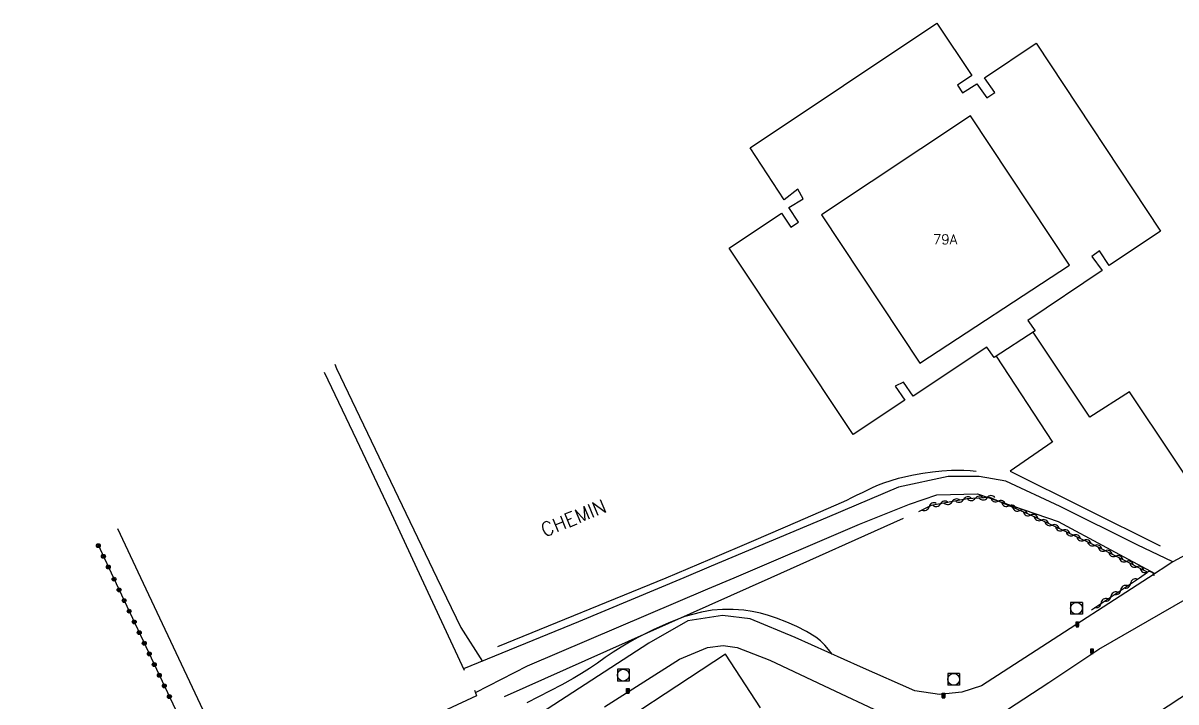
# Model space of a CAD drawing. Header units: millimetres. Extents: x 146000 to 146945, y 144000 to 145000.
# Drawn here: x 146650.3 to 146796.8, y 144155.2 to 144241.5 of the extents above; entities that cross this region are included whole.
import ezdxf
from ezdxf.enums import TextEntityAlignment as Align

# ---------------------------------------------------------------- set-up
doc = ezdxf.new("R2010")
doc.units = ezdxf.units.MM
doc.layers.get('0').update_dxf_attribs({"linetype": 'CONTINUOUS'})
for name, color, linetype in [('W0017', 7, 'CONTINUOUS'), ('W0101', 7, 'CONTINUOUS'), ('W0104', 1, 'CONTINUOUS'), ('W0211', 2, 'CONTINUOUS'), ('W0300', 7, 'CONTINUOUS'), ('W0310', 3, 'CONTINUOUS'), ('W0323', 7, 'CONTINUOUS'), ('W0330', 7, 'CONTINUOUS'), ('W0333', 7, 'CONTINUOUS'), ('W0401', 7, 'CONTINUOUS'), ('W0420', 7, 'CONTINUOUS'), ('W0989', 7, 'CONTINUOUS'), ('W0991', 7, 'CONTINUOUS')]:
    doc.layers.add(name, color=color, linetype=linetype)
doc.styles.get("Standard").update_dxf_attribs({"font": 'romans.shx', "width": 0.85})

# ---------------------------------------------------------------- blocks, each defined once
blk = doc.blocks.new('T401')
for p, q in [((-0.3, 0.3), (0, 0.3)), ((-0.3, -0.25), (-0.3, 0.3)), ((-0.3, 0.15), (0, 0.15)), ((-0.3, 0), (0, 0)), ((0, 0.3), (0, -0.25)), ((-0.3, -0.15), (0, -0.15)), ((-0.3, -0.25), (-0.3, -0.3)), ((-0.3, -0.3), (0, -0.3)), ((0, -0.3), (0, -0.25))]:
    blk.add_line(p, q)
blk = doc.blocks.new('T420')
for p, q in [((0.75, 0.75), (-0.75, 0.75)), ((-0.75, 0.75), (-0.75, -0.75)), ((0.75, 0.75), (0.75, -0.75)), ((0.75, -0.75), (-0.75, -0.75))]:
    blk.add_line(p, q)
blk.add_ellipse((0, 0), major_axis=(-0.53, 0.53), ratio=1, start_param=3.926991, end_param=10.210176)
blk = doc.blocks.new('t323o')
at = {"color": 0, "linetype": 'Continuous'}
for radius in [0.25, 0.15]:
    blk.add_circle((0, 0), radius, dxfattribs=at)
blk = doc.blocks.new('t310o')
at = {"color": 0, "linetype": 'Continuous'}
for centre, start, end in [((-0.5, 0.38), 216.8699, 323.1304), ((0.5, -0.37), 36.8699, 143.1303)]:
    blk.add_arc(centre, 0.625, start, end, dxfattribs=at)

msp = doc.modelspace()

# ---------------------------------------------------------------- linework, layer by layer
at = {"layer": 'W0017'}
for points in [[(146823.41, 144186.78), (146808.87, 144179.69), (146796.45, 144173), (146793.36, 144171)], [(146796.45, 144173), (146791.92, 144175.16), (146782.11, 144180.05), (146775.23, 144183.28), (146771.83, 144183.86), (146767.88, 144183.86), (146761.56, 144182.51), (146752.52, 144178.67), (146737.75, 144172.45), (146734.29, 144171)], [(146740.7, 144171), (146756.6, 144177.79), (146762.99, 144180.35), (146766.43, 144181.55), (146771.62, 144181.66), (146781.86, 144178.14), (146794.17, 144171.52)], [(146734.29, 144171), (146720.88, 144165.38), (146706.28, 144159.41)], [(146707.79, 144156.39), (146714.4, 144159.81), (146737.35, 144169.57), (146740.7, 144171)], [(146793.36, 144171), (146779.08, 144161.76), (146772.12, 144157.26), (146769.65, 144156.45), (146766.78, 144156.15), (146763.64, 144156.63), (146756.76, 144159.67), (146748.43, 144163.39), (146742.73, 144165.76), (146739.2, 144166.21), (146734.78, 144165.51), (146729.84, 144162.69), (146715.36, 144153.28)], [(146775.42, 144154.22), (146780.7, 144157.67), (146787.05, 144161.93), (146802.8, 144171)], [(146724.21, 144154.58), (146733.73, 144160.64), (146737.3, 144162.11), (146739.28, 144162.37), (146741.09, 144162.11), (146745.21, 144160.53), (146752.84, 144156.9), (146759.15, 144153.95)]]:
    msp.add_lwpolyline(points, dxfattribs=at)
at = {"layer": 'W0101'}
msp.add_lwpolyline([(146783.31, 144210.72), (146770.71, 144229.74), (146751.8, 144217.12), (146764.27, 144198.27)], close=True, dxfattribs=at)
for points in [[(146744.02, 144154.47), (146739.59, 144161.26), (146684.28, 144124.89), (146688.7, 144118.15)], [(146811.42, 144146.35), (146802.88, 144159.29), (146794.52, 144153.77), (146799.59, 144145.95), (146774.77, 144129.64)]]:
    msp.add_lwpolyline(points, dxfattribs=at)
at = {"layer": 'W0104'}
msp.add_lwpolyline([(146794.89, 144215.05), (146788.35, 144210.71), (146787.15, 144212.57), (146786.14, 144211.83), (146787.45, 144210.05), (146778.04, 144203.7), (146778.94, 144202.39), (146773.75, 144198.99), (146772.82, 144200.32), (146763.46, 144194.06), (146762.23, 144195.88), (146761.17, 144195.36), (146762.4, 144193.58), (146755.82, 144189.21), (146740.05, 144212.89), (146746.71, 144217.35), (146747.9, 144215.55), (146748.85, 144216.19), (146747.62, 144218.06), (146749.47, 144219.15), (146748.78, 144220.39), (146747.04, 144219.06), (146742.72, 144225.66), (146766.43, 144241.52), (146770.89, 144234.86), (146769.08, 144233.64), (146769.7, 144232.66), (146771.54, 144233.79), (146772.79, 144232.02), (146773.82, 144232.7), (146772.52, 144234.54), (146779.09, 144238.98)], close=True, dxfattribs=at)
at = {"layer": 'W0211'}
msp.add_lwpolyline([(146753.15, 144161.28), (146752.7, 144161.88), (146752.2, 144162.44), (146751.65, 144162.95), (146751.06, 144163.42), (146749.89, 144164.17), (146748.65, 144164.8), (146747.38, 144165.35), (146746.09, 144165.84), (146745.07, 144166.18), (146744.04, 144166.48), (146742.99, 144166.72), (146741.92, 144166.87), (146740.57, 144166.96), (146739.22, 144166.96), (146737.87, 144166.85), (146736.53, 144166.63), (146734.42, 144166.05), (146732.38, 144165.26), (146730.4, 144164.35), (146728.46, 144163.38), (146727.38, 144162.8), (146726.34, 144162.17), (146725.31, 144161.51), (146724.3, 144160.83), (146723.3, 144160.14), (146722.29, 144159.47), (146721.27, 144158.81), (146720.22, 144158.19), (146718.77, 144157.38), (146717.3, 144156.6), (146715.82, 144155.85), (146714.33, 144155.1)], dxfattribs=at)
at = {"layer": 'W0300'}
for points in [[(146732.03, 144171), (146737.62, 144173.35), (146743.2, 144175.73), (146748.76, 144178.13), (146754.32, 144180.56), (146754.99, 144180.87), (146755.66, 144181.19), (146756.33, 144181.52), (146756.99, 144181.85), (146757.66, 144182.18), (146758.34, 144182.49), (146759.02, 144182.79), (146759.72, 144183.05), (146760.64, 144183.37), (146761.58, 144183.64), (146762.53, 144183.87), (146763.48, 144184.07), (146764.68, 144184.28), (146765.89, 144184.45), (146767.1, 144184.57), (146768.32, 144184.65), (146769.1, 144184.67), (146769.89, 144184.66), (146770.67, 144184.62), (146771.46, 144184.55)], [(146762.16, 144178.51), (146745.36, 144171)], [(146710.63, 144162.27), (146732.03, 144171)], [(146745.36, 144171), (146711.46, 144155.84)]]:
    msp.add_lwpolyline(points, dxfattribs=at)
at = {"layer": 'W0310'}
for points in [[(146793.24, 144171.69), (146786.37, 144175.18), (146778.39, 144178.96), (146773.2, 144181.18), (146770.32, 144181.03), (146765.75, 144180.17), (146764.1, 144179.39)], [(146786.1, 144166.93), (146792.21, 144171)], [(146792.21, 144171), (146793.24, 144171.68)]]:
    msp.add_lwpolyline(points, dxfattribs=at)
at = {"layer": 'W0323'}
for points in [[(146659.78, 144175.24), (146661.77, 144171)], [(146661.77, 144171), (146676.88, 144138.92), (146650.29, 144126.71)]]:
    msp.add_lwpolyline(points, dxfattribs=at)
at = {"layer": 'W0330'}
for points in [[(146689.92, 144198.15), (146690.15, 144197.61), (146702.91, 144171)], [(146702.91, 144171), (146705.95, 144164.67), (146708.68, 144160.35)]]:
    msp.add_lwpolyline(points, dxfattribs=at)
at = {"layer": 'W0333'}
for points in [[(146801.78, 144178.4), (146790.93, 144194.65), (146785.89, 144191.4), (146778.68, 144202.22)], [(146774, 144199.16), (146781.14, 144188.23)], [(146688.57, 144197.13), (146692.68, 144188.51), (146696.81, 144179.76), (146700.91, 144171)], [(146781.13, 144188.23), (146775.79, 144184.56)], [(146775.79, 144184.56), (146794.84, 144175.03)], [(146665.27, 144171), (146662.35, 144177.2)], [(146707.93, 144155.98), (146678.74, 144142.36), (146665.27, 144171)], [(146700.91, 144171), (146706.37, 144159.23)], [(146707.66, 144156.71), (146707.95, 144156)]]:
    msp.add_lwpolyline(points, dxfattribs=at)

# ---------------------------------------------------------------- block references
at = {"layer": 'W0310'}
for p, rotation in [((146769.85, 144180.94), 190.7272016556522), ((146771.34, 144181.09), 183.0044252928635), ((146772.84, 144181.16), 183.0044252928635), ((146774.25, 144180.73), 156.8040742825098), ((146765.46, 144180.03), 205.246204240758), ((146766.91, 144180.39), 190.7272016556522), ((146768.38, 144180.66), 190.7272016556522), ((146775.63, 144180.14), 156.8040742825098), ((146777.01, 144179.55), 156.8040742825098), ((146778.38, 144178.96), 156.8040742825098), ((146779.74, 144178.32), 154.67016776038), ((146781.1, 144177.68), 154.67016776038), ((146782.45, 144177.03), 154.67016776038), ((146783.81, 144176.39), 154.67016776038), ((146785.16, 144175.75), 154.67016776038), ((146786.52, 144175.1), 153.0790583338937), ((146787.85, 144174.43), 153.0790583338937), ((146789.19, 144173.75), 153.0790583338937), ((146790.53, 144173.07), 153.0790583338937), ((146791.87, 144172.39), 153.0790583338937), ((146791.09, 144170.26), 33.60489418335592), ((146793.2, 144171.71), 153.0790583338937), ((146789.84, 144169.43), 33.60489418335592), ((146787.34, 144167.77), 33.60489418335592), ((146788.59, 144168.6), 33.60489418335592)]:
    msp.add_blockref('t310o', p, dxfattribs=dict(at, rotation=rotation))
at = {"layer": 'W0323'}
for p, rotation in [((146659.86, 144175.07), 295.2054186523964), ((146660.5, 144173.71), 295.2054186523964), ((146661.13, 144172.36), 295.2054186523964), ((146661.86, 144170.81), 295.2054186525837), ((146662.5, 144169.45), 295.2054186525837), ((146663.14, 144168.09), 295.2054186525837), ((146663.78, 144166.74), 295.2054186525837), ((146664.42, 144165.38), 295.2054186525837), ((146665.06, 144164.02), 295.2054186525837), ((146665.7, 144162.66), 295.2054186525837), ((146666.34, 144161.31), 295.2054186525837), ((146666.97, 144159.95), 295.2054186525837), ((146667.61, 144158.59), 295.2054186525837), ((146668.25, 144157.24), 295.2054186525837), ((146668.89, 144155.88), 295.2054186525837)]:
    msp.add_blockref('t323o', p, dxfattribs=dict(at, rotation=rotation))
at = {"layer": 'W0401'}
for p in [(146784.45, 144165.07), (146786.33, 144161.64), (146727.32, 144156.63), (146767.45, 144156.03)]:
    msp.add_blockref('T401', p, dxfattribs=at)
at = {"layer": 'W0420'}
for p in [(146784.2, 144167.11), (146726.59, 144158.61), (146768.6, 144158.07)]:
    msp.add_blockref('T420', p, dxfattribs=at)

# ---------------------------------------------------------------- texts
at = {"layer": 'W0989'}
msp.add_text('CHEMIN', height=1.75, rotation=22.3547, dxfattribs=at).set_placement((146716.56, 144176.14))
at = {"layer": 'W0991'}
msp.add_text('79A', height=1.25, dxfattribs=at).set_placement((146767.5, 144214.01), align=Align.MIDDLE_CENTER)

doc.saveas('drawing.dxf')
